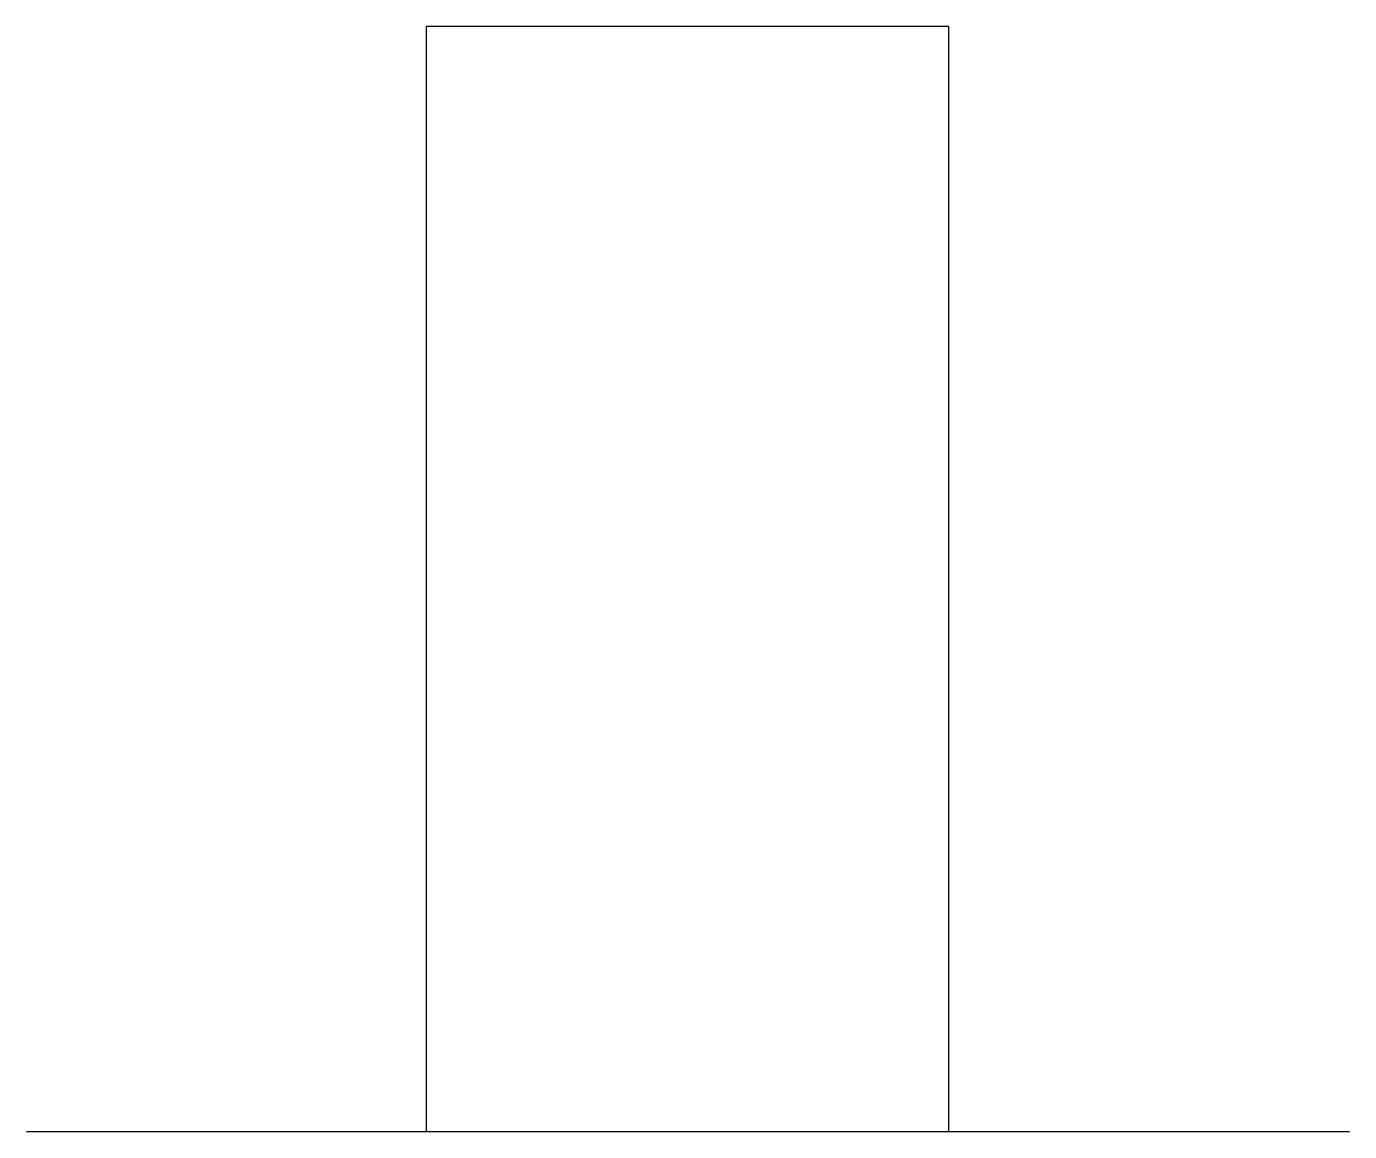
# Model space of a CAD drawing. Header units: metres. Extents: x 13328.9 to 13342.9, y 18507.6 to 18519.3.
import ezdxf

# ---------------------------------------------------------------- set-up
doc = ezdxf.new("R2010")
doc.units = ezdxf.units.M

msp = doc.modelspace()

# ---------------------------------------------------------------- linework, layer by layer
for points in [[(13338.61, 18507.64), (13338.61, 18519.34), (13333.08, 18519.34), (13333.08, 18507.64)], [(13328.85, 18507.64), (13342.85, 18507.64)]]:
    msp.add_lwpolyline(points)

doc.saveas('drawing.dxf')
